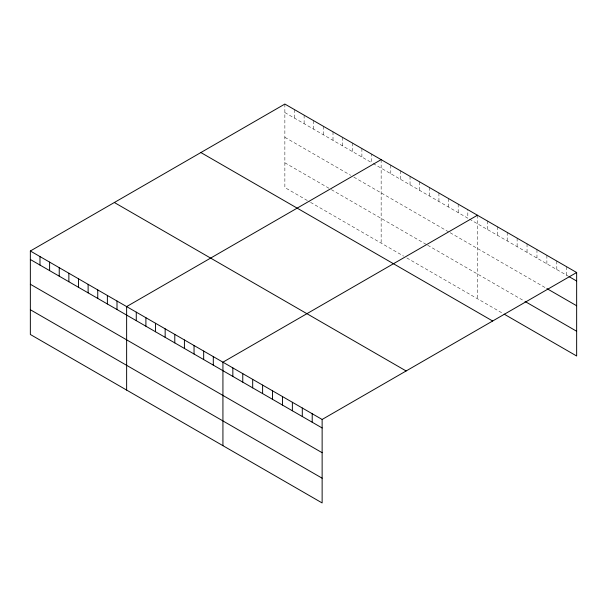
<?xml version="1.0" encoding="UTF-8"?>
<svg xmlns="http://www.w3.org/2000/svg" width="607" height="607" viewBox="0 0 607 607"><rect width="100%" height="100%" fill="white"/><g stroke="black" fill="none" stroke-linecap="round" stroke-linejoin="round"><path stroke-width="0.46" stroke-dasharray="3.04 2.28" d="M284.865 104.055L284.865 187.54L309.737 201.903M284.865 112.561L371.522 162.593L371.522 154.087M373.13 163.518L467.815 218.186L467.815 209.681M469.416 219.112L568.258 276.177M284.865 137.303L350.664 175.294M353.873 177.145L448.558 231.813M450.159 232.739L546.125 288.143M284.865 162.797L330.603 189.202M331.407 189.665L426.888 244.796M427.692 245.258L524.759 301.3M310.541 202.366L403.625 256.101M406.834 257.96L502.626 313.265M566.726 266.792L566.726 275.29M556.809 261.063L556.809 269.569M546.884 255.335L546.884 263.84M536.967 249.606L536.967 258.112M527.043 243.877L527.043 252.383M517.126 238.149L517.126 246.654M507.202 232.42L507.202 240.926M497.285 226.692L497.285 235.197M487.36 220.971L487.36 229.469M477.443 215.242L477.443 298.727M458.186 204.119L458.186 212.625M448.558 198.565L448.558 207.07M438.929 193.003L438.929 201.509M429.301 187.442L429.301 195.947M419.672 181.888L419.672 190.386M410.044 176.326L410.044 184.832M400.415 170.764L400.415 179.27M390.787 165.21L390.787 173.708M381.15 159.649L381.15 243.134M361.893 148.525L361.893 157.031M352.265 142.971L352.265 151.477M342.636 137.41L342.636 145.915M333.008 131.848L333.008 140.354M323.379 126.294L323.379 134.8M313.751 120.732L313.751 129.238M304.122 115.171L304.122 123.676M294.494 109.617L294.494 118.122"/><path stroke-width="0.91" d="M30.35 251.002L322.135 419.46L322.135 502.945L30.35 334.487L30.35 251.002L284.865 104.055L576.65 272.513L576.65 355.998L504.151 314.145M381.15 159.649L126.635 306.588L126.635 390.073M477.443 215.242L222.928 362.182L222.928 445.667M322.135 419.46L576.65 272.513M569.017 276.617L576.65 281.018M546.884 288.583L576.65 305.761M525.518 301.74L576.65 331.255M200.871 152.547L492.656 321.004M114.344 202.51L406.129 370.968M30.35 259.5L322.135 427.965M30.35 284.251L322.135 452.708M30.35 309.737L322.135 478.202M312.21 413.731L312.21 422.237M302.294 408.003L302.294 416.508M292.369 402.274L292.369 410.78M282.452 396.546L282.452 405.051M272.528 390.817L272.528 399.323M262.611 385.096L262.611 393.602M252.687 379.367L252.687 387.873M242.77 373.639L242.77 382.144M232.845 367.91L232.845 376.416M213.3 356.62L213.3 365.126M203.671 351.066L203.671 359.572M194.043 345.504L194.043 354.01M184.414 339.943L184.414 348.448M174.786 334.389L174.786 342.894M165.157 328.827L165.157 337.333M155.529 323.265L155.529 331.771M145.9 317.711L145.9 326.217M136.272 312.15L136.272 320.655M117.007 301.034L117.007 309.54M107.378 295.472L107.378 303.978M97.75 289.911L97.75 298.416M88.121 284.357L88.121 292.862M78.493 278.795L78.493 287.301M68.864 273.233L68.864 281.739M59.236 267.679L59.236 276.177M49.607 262.118L49.607 270.623M39.979 256.556L39.979 265.062"/></g></svg>
